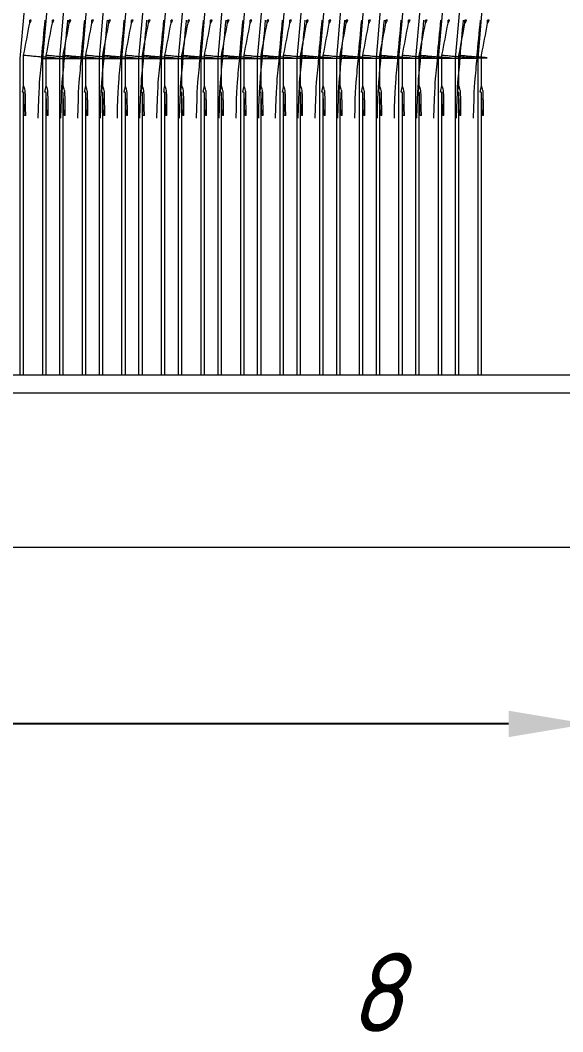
# Model space of a CAD drawing. Header units: millimetres. Extents: x 18217 to 37054, y 415 to 7180.
# Drawn here: x 30288.2 to 30528.2, y 4860.2 to 5307.8 of the extents above; entities that cross this region are included whole.
import ezdxf

# ---------------------------------------------------------------- set-up
doc = ezdxf.new("R2010")
doc.units = ezdxf.units.MM
doc.styles.add('GENISO', font='geniso.shx', dxfattribs={"oblique": 15})
doc.dimstyles.new('Scale', dxfattribs={"dimscale": 14, "dimtxt": 2.5, "dimasz": 2.5, "dimexe": 1, "dimexo": 1, "dimgap": 0.8, "dimtad": 1, "dimdec": 0, "dimzin": 0, "dimtxsty": 'GENISO', "dimcen": 2.5, "dimclrd": 1, "dimclre": 1, "dimclrt": 256, "dimadec": 0, "dimazin": 0, "dimtfac": 1, "dimtdec": 0, "dimtmove": 0, "dimatfit": 3, "dimfxl": 1, "dimtzin": 0, "dimlwd": -1, "dimlwe": -1, "dimarcsym": 0})

# ---------------------------------------------------------------- blocks, each defined once
blk = doc.blocks.new('*D198')
at = {"color": 1, "transparency": 16777216}
for p, q in [((29019.22, 5136.68), (29019.22, 4982.41)), ((30539.22, 5136.68), (30539.22, 4982.41)), ((30504.22, 4996.41), (29054.22, 4996.41))]:
    blk.add_line(p, q, dxfattribs=at)
for points in [[(29054.22, 5002.24), (29054.22, 4990.57), (29019.22, 4996.41)], [(30504.22, 5002.24), (30504.22, 4990.57), (30539.22, 4996.41)]]:
    blk.add_solid(points, dxfattribs=at)
at = {"layer": 'Defpoints', "color": 0, "transparency": 16777216}
for p in [(29019.22, 5150.68), (30539.22, 5150.68), (29019.22, 4996.41)]:
    blk.add_point(p, dxfattribs=at)
at = {"transparency": 16777216, "insert": (29754.75, 5025.11), "char_height": 35, "attachment_point": 5, "style": 'GENISO'}
blk.add_mtext('1520', dxfattribs=at)

msp = doc.modelspace()

# ---------------------------------------------------------------- linework, layer by layer
at = {"linetype": 'ByBlock', "lineweight": 9}
for p, q in [((30293.12, 5307.77), (30292.42, 5307.77)), ((30303.12, 5307.77), (30302.42, 5307.77)), ((30310.62, 5307.77), (30309.92, 5307.77)), ((30320.62, 5307.77), (30319.92, 5307.77)), ((30328.12, 5307.77), (30327.42, 5307.77)), ((30338.12, 5307.77), (30337.42, 5307.77)), ((30345.62, 5307.77), (30344.92, 5307.77)), ((30355.62, 5307.77), (30354.92, 5307.77)), ((30363.12, 5307.77), (30362.42, 5307.77)), ((30373.12, 5307.77), (30372.42, 5307.77)), ((30380.62, 5307.77), (30379.92, 5307.77)), ((30390.62, 5307.77), (30389.92, 5307.77)), ((30398.12, 5307.77), (30397.42, 5307.77)), ((30408.12, 5307.77), (30407.42, 5307.77)), ((30415.62, 5307.77), (30414.92, 5307.77)), ((30425.62, 5307.77), (30424.92, 5307.77)), ((30433.12, 5307.77), (30432.42, 5307.77)), ((30443.12, 5307.77), (30442.42, 5307.77)), ((30450.62, 5307.77), (30449.92, 5307.77)), ((30460.62, 5307.77), (30459.92, 5307.77)), ((30468.12, 5307.77), (30467.42, 5307.77)), ((30478.12, 5307.77), (30477.42, 5307.77)), ((30485.62, 5307.77), (30484.92, 5307.77)), ((30495.62, 5307.77), (30494.92, 5307.77)), ((30288.22, 5150.68), (30288.22, 5290.8)), ((30289.72, 5278.76), (30289.72, 5292.36)), ((30298.22, 5150.68), (30298.22, 5290.8)), ((30299.72, 5278.76), (30299.72, 5292.36)), ((30305.72, 5150.68), (30305.72, 5290.8)), ((30307.22, 5278.76), (30307.22, 5292.36)), ((30315.72, 5150.68), (30315.72, 5290.8)), ((30317.22, 5278.76), (30317.22, 5292.36)), ((30323.22, 5150.68), (30323.22, 5290.8)), ((30324.72, 5278.76), (30324.72, 5292.36)), ((30333.22, 5150.68), (30333.22, 5290.8)), ((30334.72, 5278.76), (30334.72, 5292.36)), ((30340.72, 5150.68), (30340.72, 5290.8)), ((30342.22, 5278.76), (30342.22, 5292.36)), ((30350.72, 5150.68), (30350.72, 5290.8)), ((30352.22, 5278.76), (30352.22, 5292.36)), ((30358.22, 5150.68), (30358.22, 5290.8)), ((30359.72, 5278.76), (30359.72, 5292.36)), ((30368.22, 5150.68), (30368.22, 5290.8)), ((30369.72, 5278.76), (30369.72, 5292.36)), ((30375.72, 5150.68), (30375.72, 5290.8)), ((30377.22, 5278.76), (30377.22, 5292.36)), ((30385.72, 5150.68), (30385.72, 5290.8)), ((30387.22, 5278.76), (30387.22, 5292.36)), ((30393.22, 5150.68), (30393.22, 5290.8)), ((30394.72, 5278.76), (30394.72, 5292.36)), ((30403.22, 5150.68), (30403.22, 5290.8)), ((30404.72, 5278.76), (30404.72, 5292.36)), ((30410.72, 5150.68), (30410.72, 5290.8)), ((30412.22, 5278.76), (30412.22, 5292.36)), ((30420.72, 5150.68), (30420.72, 5290.8)), ((30422.22, 5278.76), (30422.22, 5292.36)), ((30428.22, 5150.68), (30428.22, 5290.8)), ((30429.72, 5278.76), (30429.72, 5292.36)), ((30438.22, 5150.68), (30438.22, 5290.8)), ((30439.72, 5278.76), (30439.72, 5292.36)), ((30445.72, 5150.68), (30445.72, 5290.8)), ((30447.22, 5278.76), (30447.22, 5292.36)), ((30455.72, 5150.68), (30455.72, 5290.8)), ((30457.22, 5278.76), (30457.22, 5292.36)), ((30463.22, 5150.68), (30463.22, 5290.8)), ((30464.72, 5278.76), (30464.72, 5292.36)), ((30473.22, 5150.68), (30473.22, 5290.8)), ((30474.72, 5278.76), (30474.72, 5292.36)), ((30480.72, 5150.68), (30480.72, 5290.8)), ((30482.22, 5278.76), (30482.22, 5292.36)), ((30490.72, 5150.68), (30490.72, 5290.8)), ((30492.22, 5278.76), (30492.22, 5292.36)), ((30289.72, 5150.68), (30289.72, 5275.8)), ((30299.72, 5150.68), (30299.72, 5275.8)), ((30307.22, 5150.68), (30307.22, 5275.8)), ((30317.22, 5150.68), (30317.22, 5275.8)), ((30324.72, 5150.68), (30324.72, 5275.8)), ((30334.72, 5150.68), (30334.72, 5275.8)), ((30342.22, 5150.68), (30342.22, 5275.8)), ((30352.22, 5150.68), (30352.22, 5275.8)), ((30359.72, 5150.68), (30359.72, 5275.8)), ((30369.72, 5150.68), (30369.72, 5275.8)), ((30377.22, 5150.68), (30377.22, 5275.8)), ((30387.22, 5150.68), (30387.22, 5275.8)), ((30394.72, 5150.68), (30394.72, 5275.8)), ((30404.72, 5150.68), (30404.72, 5275.8)), ((30412.22, 5150.68), (30412.22, 5275.8)), ((30422.22, 5150.68), (30422.22, 5275.8)), ((30429.72, 5150.68), (30429.72, 5275.8)), ((30439.72, 5150.68), (30439.72, 5275.8)), ((30447.22, 5150.68), (30447.22, 5275.8)), ((30457.22, 5150.68), (30457.22, 5275.8)), ((30464.72, 5150.68), (30464.72, 5275.8)), ((30474.72, 5150.68), (30474.72, 5275.8)), ((30482.22, 5150.68), (30482.22, 5275.8)), ((30492.22, 5150.68), (30492.22, 5275.8)), ((30539.22, 5150.68), (29019.22, 5150.68)), ((30615.22, 5142.68), (28943.22, 5142.68)), ((28943.22, 5074.68), (30615.22, 5074.68))]:
    msp.add_line(p, q, dxfattribs=at)
at = {"linetype": 'ByBlock', "lineweight": 9, "flags": 128}
for points in [[(30290.62, 5265.62), (30290.29, 5265.68), (30290, 5265.74), (30289.75, 5275.8), (30289.54, 5275.84), (30289.37, 5275.87), (30289.25, 5275.9), (30289.18, 5275.91), (30289.16, 5275.92)], [(30300.62, 5265.62), (30300.29, 5265.68), (30300, 5265.74), (30299.75, 5275.8), (30299.54, 5275.84), (30299.37, 5275.87), (30299.25, 5275.9), (30299.18, 5275.91), (30299.16, 5275.92)], [(30308.12, 5265.62), (30307.79, 5265.68), (30307.5, 5265.74), (30307.25, 5275.8), (30307.04, 5275.84), (30306.87, 5275.87), (30306.75, 5275.9), (30306.68, 5275.91), (30306.66, 5275.92)], [(30318.12, 5265.62), (30317.79, 5265.68), (30317.5, 5265.74), (30317.25, 5275.8), (30317.04, 5275.84), (30316.87, 5275.87), (30316.75, 5275.9), (30316.68, 5275.91), (30316.66, 5275.92)], [(30325.62, 5265.62), (30325.29, 5265.68), (30325, 5265.74), (30324.75, 5275.8), (30324.54, 5275.84), (30324.37, 5275.87), (30324.25, 5275.9), (30324.18, 5275.91), (30324.16, 5275.92)], [(30335.62, 5265.62), (30335.29, 5265.68), (30335, 5265.74), (30334.75, 5275.8), (30334.54, 5275.84), (30334.37, 5275.87), (30334.25, 5275.9), (30334.18, 5275.91), (30334.16, 5275.92)], [(30343.12, 5265.62), (30342.79, 5265.68), (30342.5, 5265.74), (30342.25, 5275.8), (30342.04, 5275.84), (30341.87, 5275.87), (30341.75, 5275.9), (30341.68, 5275.91), (30341.66, 5275.92)], [(30353.12, 5265.62), (30352.79, 5265.68), (30352.5, 5265.74), (30352.25, 5275.8), (30352.04, 5275.84), (30351.87, 5275.87), (30351.75, 5275.9), (30351.68, 5275.91), (30351.66, 5275.92)], [(30360.62, 5265.62), (30360.29, 5265.68), (30360, 5265.74), (30359.75, 5275.8), (30359.54, 5275.84), (30359.37, 5275.87), (30359.25, 5275.9), (30359.18, 5275.91), (30359.16, 5275.92)], [(30370.62, 5265.62), (30370.29, 5265.68), (30370, 5265.74), (30369.75, 5275.8), (30369.54, 5275.84), (30369.37, 5275.87), (30369.25, 5275.9), (30369.18, 5275.91), (30369.16, 5275.92)], [(30378.12, 5265.62), (30377.79, 5265.68), (30377.5, 5265.74), (30377.25, 5275.8), (30377.04, 5275.84), (30376.87, 5275.87), (30376.75, 5275.9), (30376.68, 5275.91), (30376.66, 5275.92)], [(30388.12, 5265.62), (30387.79, 5265.68), (30387.5, 5265.74), (30387.25, 5275.8), (30387.04, 5275.84), (30386.87, 5275.87), (30386.75, 5275.9), (30386.68, 5275.91), (30386.66, 5275.92)], [(30395.62, 5265.62), (30395.29, 5265.68), (30395, 5265.74), (30394.75, 5275.8), (30394.54, 5275.84), (30394.37, 5275.87), (30394.25, 5275.9), (30394.18, 5275.91), (30394.16, 5275.92)], [(30405.62, 5265.62), (30405.29, 5265.68), (30405, 5265.74), (30404.75, 5275.8), (30404.54, 5275.84), (30404.37, 5275.87), (30404.25, 5275.9), (30404.18, 5275.91), (30404.16, 5275.92)], [(30413.12, 5265.62), (30412.79, 5265.68), (30412.5, 5265.74), (30412.25, 5275.8), (30412.04, 5275.84), (30411.87, 5275.87), (30411.75, 5275.9), (30411.68, 5275.91), (30411.66, 5275.92)], [(30423.12, 5265.62), (30422.79, 5265.68), (30422.5, 5265.74), (30422.25, 5275.8), (30422.04, 5275.84), (30421.87, 5275.87), (30421.75, 5275.9), (30421.68, 5275.91), (30421.66, 5275.92)], [(30430.62, 5265.62), (30430.29, 5265.68), (30430, 5265.74), (30429.75, 5275.8), (30429.54, 5275.84), (30429.37, 5275.87), (30429.25, 5275.9), (30429.18, 5275.91), (30429.16, 5275.92)], [(30440.62, 5265.62), (30440.29, 5265.68), (30440, 5265.74), (30439.75, 5275.8), (30439.54, 5275.84), (30439.37, 5275.87), (30439.25, 5275.9), (30439.18, 5275.91), (30439.16, 5275.92)], [(30448.12, 5265.62), (30447.79, 5265.68), (30447.5, 5265.74), (30447.25, 5275.8), (30447.04, 5275.84), (30446.87, 5275.87), (30446.75, 5275.9), (30446.68, 5275.91), (30446.66, 5275.92)], [(30458.12, 5265.62), (30457.79, 5265.68), (30457.5, 5265.74), (30457.25, 5275.8), (30457.04, 5275.84), (30456.87, 5275.87), (30456.75, 5275.9), (30456.68, 5275.91), (30456.66, 5275.92)], [(30465.62, 5265.62), (30465.29, 5265.68), (30465, 5265.74), (30464.75, 5275.8), (30464.54, 5275.84), (30464.37, 5275.87), (30464.25, 5275.9), (30464.18, 5275.91), (30464.16, 5275.92)], [(30475.62, 5265.62), (30475.29, 5265.68), (30475, 5265.74), (30474.75, 5275.8), (30474.54, 5275.84), (30474.37, 5275.87), (30474.25, 5275.9), (30474.18, 5275.91), (30474.16, 5275.92)], [(30483.12, 5265.62), (30482.79, 5265.68), (30482.5, 5265.74), (30482.25, 5275.8), (30482.04, 5275.84), (30481.87, 5275.87), (30481.75, 5275.9), (30481.68, 5275.91), (30481.66, 5275.92)], [(30493.12, 5265.62), (30492.79, 5265.68), (30492.5, 5265.74), (30492.25, 5275.8), (30492.04, 5275.84), (30491.87, 5275.87), (30491.75, 5275.9), (30491.68, 5275.91), (30491.66, 5275.92)]]:
    msp.add_lwpolyline(points, dxfattribs=at)
at = {"linetype": 'ByBlock', "lineweight": 9}
for centre, radius, start, end in [((22276.89, 5984.01), 8023.83, 355.043868, 4.956132), ((22294.39, 5984.01), 8023.83, 355.043868, 4.956132), ((22304.39, 5984.01), 8023.83, 355.043868, 4.956132), ((22311.89, 5984.01), 8023.83, 355.043868, 4.956132), ((22321.89, 5984.01), 8023.83, 355.043868, 4.956132), ((22329.39, 5984.01), 8023.83, 355.043868, 4.956132), ((22339.39, 5984.01), 8023.83, 355.043868, 4.956132), ((22346.89, 5984.01), 8023.83, 355.043868, 4.956132), ((22356.89, 5984.01), 8023.83, 355.043868, 4.956132), ((22364.39, 5984.01), 8023.83, 355.043868, 4.956132), ((22374.39, 5984.01), 8023.83, 355.043868, 4.956132), ((22381.89, 5984.01), 8023.83, 355.043868, 4.956132), ((22391.89, 5984.01), 8023.83, 355.043868, 4.956132), ((22399.39, 5984.01), 8023.83, 355.043868, 4.956132), ((22409.39, 5984.01), 8023.83, 355.043868, 4.956132), ((22416.89, 5984.01), 8023.83, 355.043868, 4.956132), ((22426.89, 5984.01), 8023.83, 355.043868, 4.956132), ((22434.39, 5984.01), 8023.83, 355.043868, 4.956132), ((22444.39, 5984.01), 8023.83, 355.043868, 4.956132), ((22451.89, 5984.01), 8023.83, 355.043868, 4.956132), ((22461.89, 5984.01), 8023.83, 355.043868, 4.956132), ((22469.39, 5984.01), 8023.83, 355.043868, 4.956132), ((22479.39, 5984.01), 8023.83, 355.043868, 4.956132), ((22486.89, 5984.01), 8023.83, 355.043868, 4.956132), ((22496.89, 5984.01), 8023.83, 355.043868, 4.956132), ((28720.31, 5600.68), 1599.41, 348.88525, 349.39755), ((30135.31, 5307.77), 157.11, 359.5025, 0), ((28730.31, 5600.68), 1599.41, 348.88525, 349.39755), ((30145.31, 5307.77), 157.11, 359.5025, 0), ((28737.81, 5600.68), 1599.41, 348.88525, 349.39755), ((30152.81, 5307.77), 157.11, 359.5025, 0), ((28747.81, 5600.68), 1599.41, 348.88525, 349.39755), ((30162.81, 5307.77), 157.11, 359.5025, 0), ((28755.31, 5600.68), 1599.41, 348.88525, 349.39755), ((30170.31, 5307.77), 157.11, 359.5025, 0), ((28765.31, 5600.68), 1599.41, 348.88525, 349.39755), ((30180.31, 5307.77), 157.11, 359.5025, 0), ((28772.81, 5600.68), 1599.41, 348.88525, 349.39755), ((30187.81, 5307.77), 157.11, 359.5025, 0), ((28782.81, 5600.68), 1599.41, 348.88525, 349.39755), ((30197.81, 5307.77), 157.11, 359.5025, 0), ((28790.31, 5600.68), 1599.41, 348.88525, 349.39755), ((30205.31, 5307.77), 157.11, 359.5025, 0), ((28800.31, 5600.68), 1599.41, 348.88525, 349.39755), ((30215.31, 5307.77), 157.11, 359.5025, 0), ((28807.81, 5600.68), 1599.41, 348.88525, 349.39755), ((30222.81, 5307.77), 157.11, 359.5025, 0), ((28817.81, 5600.68), 1599.41, 348.88525, 349.39755), ((30232.81, 5307.77), 157.11, 359.5025, 0), ((28825.31, 5600.68), 1599.41, 348.88525, 349.39755), ((30240.31, 5307.77), 157.11, 359.5025, 0), ((28835.31, 5600.68), 1599.41, 348.88525, 349.39755), ((30250.31, 5307.77), 157.11, 359.5025, 0), ((28842.81, 5600.68), 1599.41, 348.88525, 349.39755), ((30257.81, 5307.77), 157.11, 359.5025, 0), ((28852.81, 5600.68), 1599.41, 348.88525, 349.39755), ((30267.81, 5307.77), 157.11, 359.5025, 0), ((28860.31, 5600.68), 1599.41, 348.88525, 349.39755), ((30275.31, 5307.77), 157.11, 359.5025, 0), ((28870.31, 5600.68), 1599.41, 348.88525, 349.39755), ((30285.31, 5307.77), 157.11, 359.5025, 0), ((28877.81, 5600.68), 1599.41, 348.88525, 349.39755), ((30292.81, 5307.77), 157.11, 359.5025, 0), ((28887.81, 5600.68), 1599.41, 348.88525, 349.39755), ((30302.81, 5307.77), 157.11, 359.5025, 0), ((28895.31, 5600.68), 1599.41, 348.88525, 349.39755), ((30310.31, 5307.77), 157.11, 359.5025, 0), ((28905.31, 5600.68), 1599.41, 348.88525, 349.39755), ((30320.31, 5307.77), 157.11, 359.5025, 0), ((28912.81, 5600.68), 1599.41, 348.88525, 349.39755), ((30327.81, 5307.77), 157.11, 359.5025, 0), ((28922.81, 5600.68), 1599.41, 348.88525, 349.39755), ((30337.81, 5307.77), 157.11, 359.5025, 0), ((30135.31, 5307.77), 157.11, 348.3045, 349.3624), ((30145.31, 5307.77), 157.11, 348.3045, 349.3624), ((30152.81, 5307.77), 157.11, 348.3045, 349.3624), ((30162.81, 5307.77), 157.11, 348.3045, 349.3624), ((30170.31, 5307.77), 157.11, 348.3045, 349.3624), ((30180.31, 5307.77), 157.11, 348.3045, 349.3624), ((30187.81, 5307.77), 157.11, 348.3045, 349.3624), ((30197.81, 5307.77), 157.11, 348.3045, 349.3624), ((30205.31, 5307.77), 157.11, 348.3045, 349.3624), ((30215.31, 5307.77), 157.11, 348.3045, 349.3624), ((30222.81, 5307.77), 157.11, 348.3045, 349.3624), ((30232.81, 5307.77), 157.11, 348.3045, 349.3624), ((30240.31, 5307.77), 157.11, 348.3045, 349.3624), ((30250.31, 5307.77), 157.11, 348.3045, 349.3624), ((30257.81, 5307.77), 157.11, 348.3045, 349.3624), ((30267.81, 5307.77), 157.11, 348.3045, 349.3624), ((30275.31, 5307.77), 157.11, 348.3045, 349.3624), ((30285.31, 5307.77), 157.11, 348.3045, 349.3624), ((30292.81, 5307.77), 157.11, 348.3045, 349.3624), ((30302.81, 5307.77), 157.11, 348.3045, 349.3624), ((30310.31, 5307.77), 157.11, 348.3045, 349.3624), ((30320.31, 5307.77), 157.11, 348.3045, 349.3624), ((30327.81, 5307.77), 157.11, 348.3045, 349.3624), ((30337.81, 5307.77), 157.11, 348.3045, 349.3624)]:
    msp.add_arc(centre, radius, start, end, dxfattribs=at)
for points, knots in [([(30292.41, 5306.4), (30292.43, 5306.43), (30292.46, 5306.49), (30292.72, 5306.95), (30292.97, 5307.46), (30293.12, 5307.77)], [0, 0, 0, 0, 0.2855571, 0.5698535, 1, 1, 1, 1]), ([(30297.72, 5291.58), (30297.72, 5291.59), (30298.24, 5296.99), (30298.75, 5302.38), (30299.25, 5307.77)], [0, 0, 0, 0, 0.002508, 1, 1, 1, 1]), ([(30302.41, 5306.4), (30302.43, 5306.43), (30302.46, 5306.49), (30302.72, 5306.95), (30302.97, 5307.46), (30303.12, 5307.77)], [0, 0, 0, 0, 0.285552, 0.569856, 1, 1, 1, 1]), ([(30307.72, 5291.58), (30307.72, 5291.59), (30308.24, 5296.99), (30308.75, 5302.38), (30309.25, 5307.77)], [0, 0, 0, 0, 0.002508, 1, 1, 1, 1]), ([(30309.91, 5306.4), (30309.93, 5306.43), (30309.96, 5306.49), (30310.22, 5306.95), (30310.47, 5307.46), (30310.62, 5307.77)], [0, 0, 0, 0, 0.285552, 0.569856, 1, 1, 1, 1]), ([(30315.22, 5291.58), (30315.22, 5291.59), (30315.74, 5296.99), (30316.25, 5302.38), (30316.75, 5307.77)], [0, 0, 0, 0, 0.002508, 1, 1, 1, 1]), ([(30319.91, 5306.4), (30319.93, 5306.43), (30319.96, 5306.49), (30320.22, 5306.95), (30320.47, 5307.46), (30320.62, 5307.77)], [0, 0, 0, 0, 0.285558, 0.569864, 1, 1, 1, 1]), ([(30325.22, 5291.58), (30325.22, 5291.59), (30325.76, 5296.99), (30326.26, 5302.38), (30326.75, 5307.77)], [0, 0, 0, 0, 0.002509, 1, 1, 1, 1]), ([(30327.41, 5306.4), (30327.43, 5306.43), (30327.46, 5306.49), (30327.72, 5306.95), (30327.97, 5307.46), (30328.12, 5307.77)], [0, 0, 0, 0, 0.285558, 0.569864, 1, 1, 1, 1]), ([(30332.72, 5291.58), (30332.72, 5291.59), (30333.26, 5296.99), (30333.76, 5302.38), (30334.25, 5307.77)], [0, 0, 0, 0, 0.002509, 1, 1, 1, 1]), ([(30337.41, 5306.4), (30337.43, 5306.43), (30337.46, 5306.49), (30337.72, 5306.95), (30337.97, 5307.46), (30338.12, 5307.77)], [0, 0, 0, 0, 0.2855571, 0.5698535, 1, 1, 1, 1]), ([(30342.72, 5291.58), (30342.72, 5291.59), (30343.24, 5296.99), (30343.75, 5302.38), (30344.25, 5307.77)], [0, 0, 0, 0, 0.002508, 1, 1, 1, 1]), ([(30344.91, 5306.4), (30344.93, 5306.43), (30344.96, 5306.49), (30345.22, 5306.95), (30345.47, 5307.46), (30345.62, 5307.77)], [0, 0, 0, 0, 0.2855571, 0.5698535, 1, 1, 1, 1]), ([(30350.22, 5291.58), (30350.22, 5291.59), (30350.74, 5296.99), (30351.25, 5302.38), (30351.75, 5307.77)], [0, 0, 0, 0, 0.002508, 1, 1, 1, 1]), ([(30354.91, 5306.4), (30354.93, 5306.43), (30354.96, 5306.49), (30355.22, 5306.95), (30355.47, 5307.46), (30355.62, 5307.77)], [0, 0, 0, 0, 0.2855547, 0.5698571, 1, 1, 1, 1]), ([(30360.22, 5291.58), (30360.22, 5291.59), (30360.74, 5296.99), (30361.25, 5302.38), (30361.75, 5307.77)], [0, 0, 0, 0, 0.002508, 1, 1, 1, 1]), ([(30362.41, 5306.4), (30362.43, 5306.43), (30362.46, 5306.49), (30362.72, 5306.95), (30362.97, 5307.46), (30363.12, 5307.77)], [0, 0, 0, 0, 0.2855547, 0.5698571, 1, 1, 1, 1]), ([(30367.72, 5291.58), (30367.72, 5291.59), (30368.24, 5296.99), (30368.75, 5302.38), (30369.25, 5307.77)], [0, 0, 0, 0, 0.002508, 1, 1, 1, 1]), ([(30372.41, 5306.4), (30372.43, 5306.43), (30372.46, 5306.49), (30372.72, 5306.95), (30372.97, 5307.46), (30373.12, 5307.77)], [0, 0, 0, 0, 0.285558, 0.569864, 1, 1, 1, 1]), ([(30377.72, 5291.58), (30377.72, 5291.59), (30378.24, 5296.99), (30378.75, 5302.38), (30379.25, 5307.77)], [0, 0, 0, 0, 0.0025082, 1, 1, 1, 1]), ([(30379.91, 5306.4), (30379.93, 5306.43), (30379.96, 5306.49), (30380.22, 5306.95), (30380.47, 5307.46), (30380.62, 5307.77)], [0, 0, 0, 0, 0.285558, 0.569864, 1, 1, 1, 1]), ([(30385.22, 5291.58), (30385.22, 5291.59), (30385.74, 5296.99), (30386.25, 5302.38), (30386.75, 5307.77)], [0, 0, 0, 0, 0.0025082, 1, 1, 1, 1]), ([(30389.91, 5306.4), (30389.93, 5306.43), (30389.96, 5306.49), (30390.22, 5306.95), (30390.47, 5307.46), (30390.62, 5307.77)], [0, 0, 0, 0, 0.285552, 0.569856, 1, 1, 1, 1]), ([(30395.22, 5291.58), (30395.22, 5291.59), (30395.74, 5296.99), (30396.25, 5302.38), (30396.75, 5307.77)], [0, 0, 0, 0, 0.002508, 1, 1, 1, 1]), ([(30397.41, 5306.4), (30397.43, 5306.43), (30397.46, 5306.49), (30397.72, 5306.95), (30397.97, 5307.46), (30398.12, 5307.77)], [0, 0, 0, 0, 0.285552, 0.569856, 1, 1, 1, 1]), ([(30402.72, 5291.58), (30402.72, 5291.59), (30403.24, 5296.99), (30403.75, 5302.38), (30404.25, 5307.77)], [0, 0, 0, 0, 0.002508, 1, 1, 1, 1]), ([(30407.41, 5306.4), (30407.43, 5306.43), (30407.46, 5306.49), (30407.72, 5306.95), (30407.97, 5307.46), (30408.12, 5307.77)], [0, 0, 0, 0, 0.285558, 0.569864, 1, 1, 1, 1]), ([(30412.72, 5291.58), (30412.72, 5291.59), (30413.24, 5296.99), (30413.75, 5302.38), (30414.25, 5307.77)], [0, 0, 0, 0, 0.002508, 1, 1, 1, 1]), ([(30414.91, 5306.4), (30414.93, 5306.43), (30414.96, 5306.49), (30415.22, 5306.95), (30415.47, 5307.46), (30415.62, 5307.77)], [0, 0, 0, 0, 0.285558, 0.569864, 1, 1, 1, 1]), ([(30420.22, 5291.58), (30420.22, 5291.59), (30420.74, 5296.99), (30421.25, 5302.38), (30421.75, 5307.77)], [0, 0, 0, 0, 0.002508, 1, 1, 1, 1]), ([(30424.91, 5306.4), (30424.93, 5306.43), (30424.96, 5306.49), (30425.22, 5306.95), (30425.47, 5307.46), (30425.62, 5307.77)], [0, 0, 0, 0, 0.2855571, 0.5698535, 1, 1, 1, 1]), ([(30430.22, 5291.58), (30430.22, 5291.59), (30430.74, 5296.99), (30431.25, 5302.38), (30431.75, 5307.77)], [0, 0, 0, 0, 0.0025082, 1, 1, 1, 1]), ([(30432.41, 5306.4), (30432.43, 5306.43), (30432.46, 5306.49), (30432.72, 5306.95), (30432.97, 5307.46), (30433.12, 5307.77)], [0, 0, 0, 0, 0.2855571, 0.5698535, 1, 1, 1, 1]), ([(30437.72, 5291.58), (30437.72, 5291.59), (30438.24, 5296.99), (30438.75, 5302.38), (30439.25, 5307.77)], [0, 0, 0, 0, 0.0025082, 1, 1, 1, 1]), ([(30442.41, 5306.4), (30442.43, 5306.43), (30442.46, 5306.49), (30442.72, 5306.95), (30442.97, 5307.46), (30443.12, 5307.77)], [0, 0, 0, 0, 0.285552, 0.569856, 1, 1, 1, 1]), ([(30447.72, 5291.58), (30447.72, 5291.59), (30448.24, 5296.99), (30448.75, 5302.38), (30449.25, 5307.77)], [0, 0, 0, 0, 0.002508, 1, 1, 1, 1]), ([(30449.91, 5306.4), (30449.93, 5306.43), (30449.96, 5306.49), (30450.22, 5306.95), (30450.47, 5307.46), (30450.62, 5307.77)], [0, 0, 0, 0, 0.285552, 0.569856, 1, 1, 1, 1]), ([(30455.22, 5291.58), (30455.22, 5291.59), (30455.74, 5296.99), (30456.25, 5302.38), (30456.75, 5307.77)], [0, 0, 0, 0, 0.002508, 1, 1, 1, 1]), ([(30459.91, 5306.4), (30459.93, 5306.43), (30459.96, 5306.49), (30460.22, 5306.95), (30460.47, 5307.46), (30460.62, 5307.77)], [0, 0, 0, 0, 0.285558, 0.569864, 1, 1, 1, 1]), ([(30465.22, 5291.58), (30465.22, 5291.59), (30465.74, 5296.99), (30466.25, 5302.38), (30466.75, 5307.77)], [0, 0, 0, 0, 0.002508, 1, 1, 1, 1]), ([(30467.41, 5306.4), (30467.43, 5306.43), (30467.46, 5306.49), (30467.72, 5306.95), (30467.97, 5307.46), (30468.12, 5307.77)], [0, 0, 0, 0, 0.285558, 0.569864, 1, 1, 1, 1]), ([(30472.72, 5291.58), (30472.72, 5291.59), (30473.24, 5296.99), (30473.75, 5302.38), (30474.25, 5307.77)], [0, 0, 0, 0, 0.002508, 1, 1, 1, 1]), ([(30477.41, 5306.4), (30477.43, 5306.43), (30477.46, 5306.49), (30477.72, 5306.95), (30477.97, 5307.46), (30478.12, 5307.77)], [0, 0, 0, 0, 0.2855571, 0.5698535, 1, 1, 1, 1]), ([(30482.72, 5291.58), (30482.72, 5291.59), (30483.24, 5296.99), (30483.75, 5302.38), (30484.25, 5307.77)], [0, 0, 0, 0, 0.002508, 1, 1, 1, 1]), ([(30484.91, 5306.4), (30484.93, 5306.43), (30484.96, 5306.49), (30485.22, 5306.95), (30485.47, 5307.46), (30485.62, 5307.77)], [0, 0, 0, 0, 0.2855571, 0.5698535, 1, 1, 1, 1]), ([(30490.22, 5291.58), (30490.22, 5291.59), (30490.74, 5296.99), (30491.25, 5302.38), (30491.75, 5307.77)], [0, 0, 0, 0, 0.002508, 1, 1, 1, 1]), ([(30494.91, 5306.4), (30494.93, 5306.43), (30494.96, 5306.49), (30495.22, 5306.95), (30495.47, 5307.46), (30495.62, 5307.77)], [0, 0, 0, 0, 0.285552, 0.569856, 1, 1, 1, 1]), ([(30289.72, 5292.36), (30289.81, 5292.35), (30289.98, 5292.33), (30291.35, 5292.2), (30293.37, 5292), (30295.61, 5291.78), (30297.11, 5291.64), (30297.71, 5291.58), (30297.72, 5291.58)], [0, 0, 0, 0, 0.213413, 0.4268406, 0.6407096, 0.8564479, 0.996753, 1, 1, 1, 1]), ([(30297.72, 5291.58), (30297.72, 5291.57), (30297.71, 5291.44), (30297.65, 5290.86), (30297.42, 5288.48), (30296.87, 5282.91), (30296.35, 5277.8), (30296.02, 5264.5)], [0, 0, 0, 0, 0.002377, 0.022293, 0.101958, 0.420622, 1, 1, 1, 1]), ([(30305.72, 5290.8), (30305.63, 5290.81), (30305.46, 5290.83), (30304.09, 5290.96), (30302.07, 5291.16), (30299.83, 5291.37), (30298.33, 5291.52), (30297.73, 5291.58), (30297.72, 5291.58)], [0, 0, 0, 0, 0.213423, 0.426849, 0.640723, 0.856458, 0.996743, 1, 1, 1, 1]), ([(30298.22, 5290.8), (30298.13, 5290.81), (30297.96, 5290.83), (30496.59, 5290.96), (30494.57, 5291.16), (30492.33, 5291.37), (30490.83, 5291.52), (30490.23, 5291.58), (30490.22, 5291.58)], [0, 0, 0, 0, 0.213423, 0.426849, 0.640723, 0.856458, 0.996743, 1, 1, 1, 1]), ([(30299.72, 5292.36), (30299.81, 5292.35), (30299.98, 5292.33), (30301.35, 5292.2), (30303.37, 5292), (30305.61, 5291.78), (30307.11, 5291.64), (30307.71, 5291.58), (30307.72, 5291.58)], [0, 0, 0, 0, 0.213412, 0.426835, 0.64071, 0.856439, 0.996744, 1, 1, 1, 1]), ([(30307.72, 5291.58), (30307.72, 5291.57), (30307.71, 5291.44), (30307.65, 5290.86), (30307.42, 5288.48), (30306.87, 5282.91), (30306.35, 5277.8), (30306.02, 5264.5)], [0, 0, 0, 0, 0.002377, 0.022293, 0.101958, 0.420623, 1, 1, 1, 1]), ([(30307.22, 5292.36), (30307.31, 5292.35), (30307.48, 5292.33), (30308.85, 5292.2), (30310.87, 5292), (30313.11, 5291.78), (30314.61, 5291.64), (30315.21, 5291.58), (30315.22, 5291.58)], [0, 0, 0, 0, 0.213412, 0.426835, 0.64071, 0.856439, 0.996744, 1, 1, 1, 1]), ([(30315.72, 5290.8), (30315.63, 5290.81), (30315.46, 5290.83), (30314.09, 5290.96), (30312.07, 5291.16), (30309.83, 5291.37), (30308.33, 5291.52), (30307.73, 5291.58), (30307.72, 5291.58)], [0, 0, 0, 0, 0.213426, 0.426854, 0.640729, 0.856458, 0.996753, 1, 1, 1, 1]), ([(30315.22, 5291.58), (30315.22, 5291.57), (30315.21, 5291.44), (30315.15, 5290.86), (30314.92, 5288.48), (30314.37, 5282.91), (30313.85, 5277.8), (30313.52, 5264.5)], [0, 0, 0, 0, 0.002377, 0.022293, 0.101958, 0.420623, 1, 1, 1, 1]), ([(30323.22, 5290.8), (30323.13, 5290.81), (30322.96, 5290.83), (30321.59, 5290.96), (30319.57, 5291.16), (30317.33, 5291.37), (30315.83, 5291.52), (30315.23, 5291.58), (30315.22, 5291.58)], [0, 0, 0, 0, 0.213426, 0.426854, 0.640729, 0.856458, 0.996753, 1, 1, 1, 1]), ([(30317.22, 5292.36), (30317.31, 5292.35), (30317.48, 5292.33), (30318.85, 5292.2), (30320.87, 5292), (30323.11, 5291.78), (30324.61, 5291.64), (30325.21, 5291.58), (30325.22, 5291.58)], [0, 0, 0, 0, 0.213414, 0.426838, 0.640708, 0.856447, 0.996753, 1, 1, 1, 1]), ([(30325.22, 5291.58), (30325.22, 5291.57), (30325.21, 5291.44), (30325.15, 5290.86), (30324.92, 5288.48), (30324.37, 5282.91), (30323.85, 5277.8), (30323.52, 5264.5)], [0, 0, 0, 0, 0.002377, 0.022293, 0.101958, 0.420622, 1, 1, 1, 1]), ([(30324.72, 5292.36), (30324.81, 5292.35), (30324.98, 5292.33), (30326.35, 5292.2), (30328.37, 5292), (30330.61, 5291.78), (30332.11, 5291.64), (30332.71, 5291.58), (30332.72, 5291.58)], [0, 0, 0, 0, 0.213414, 0.426838, 0.640708, 0.856447, 0.996753, 1, 1, 1, 1]), ([(30333.22, 5290.8), (30333.13, 5290.81), (30332.96, 5290.83), (30331.59, 5290.96), (30329.57, 5291.16), (30327.33, 5291.37), (30325.83, 5291.52), (30325.23, 5291.58), (30325.22, 5291.58)], [0, 0, 0, 0, 0.213423, 0.426849, 0.640722, 0.856449, 0.996743, 1, 1, 1, 1]), ([(30332.72, 5291.58), (30332.72, 5291.57), (30332.71, 5291.44), (30332.65, 5290.86), (30332.42, 5288.48), (30331.87, 5282.91), (30331.35, 5277.8), (30331.02, 5264.5)], [0, 0, 0, 0, 0.002377, 0.022293, 0.101958, 0.420622, 1, 1, 1, 1]), ([(30340.72, 5290.8), (30340.63, 5290.81), (30340.46, 5290.83), (30339.09, 5290.96), (30337.07, 5291.16), (30334.83, 5291.37), (30333.33, 5291.52), (30332.73, 5291.58), (30332.72, 5291.58)], [0, 0, 0, 0, 0.213423, 0.426849, 0.640723, 0.856458, 0.996743, 1, 1, 1, 1]), ([(30334.72, 5292.36), (30334.81, 5292.35), (30334.98, 5292.33), (30336.35, 5292.2), (30338.37, 5292), (30340.61, 5291.78), (30342.11, 5291.64), (30342.71, 5291.58), (30342.72, 5291.58)], [0, 0, 0, 0, 0.213413, 0.4268406, 0.6407096, 0.8564479, 0.996753, 1, 1, 1, 1]), ([(30342.72, 5291.58), (30342.72, 5291.57), (30342.71, 5291.44), (30342.65, 5290.86), (30342.42, 5288.48), (30341.87, 5282.91), (30341.35, 5277.8), (30341.02, 5264.5)], [0, 0, 0, 0, 0.002377, 0.022293, 0.101958, 0.420622, 1, 1, 1, 1]), ([(30342.22, 5292.36), (30342.31, 5292.35), (30342.48, 5292.33), (30343.85, 5292.2), (30345.87, 5292), (30348.11, 5291.78), (30349.61, 5291.64), (30350.21, 5291.58), (30350.22, 5291.58)], [0, 0, 0, 0, 0.213413, 0.426841, 0.64071, 0.856448, 0.996744, 1, 1, 1, 1]), ([(30350.72, 5290.8), (30350.63, 5290.81), (30350.46, 5290.83), (30349.09, 5290.96), (30347.07, 5291.16), (30344.83, 5291.37), (30343.33, 5291.52), (30342.73, 5291.58), (30342.72, 5291.58)], [0, 0, 0, 0, 0.213423, 0.426849, 0.640723, 0.856458, 0.996743, 1, 1, 1, 1]), ([(30350.22, 5291.58), (30350.22, 5291.57), (30350.21, 5291.44), (30350.15, 5290.86), (30349.92, 5288.48), (30349.37, 5282.91), (30348.85, 5277.8), (30348.52, 5264.5)], [0, 0, 0, 0, 0.002377, 0.022293, 0.101958, 0.420623, 1, 1, 1, 1]), ([(30358.22, 5290.8), (30358.13, 5290.81), (30357.96, 5290.83), (30356.59, 5290.96), (30354.57, 5291.16), (30352.33, 5291.37), (30350.83, 5291.52), (30350.23, 5291.58), (30350.22, 5291.58)], [0, 0, 0, 0, 0.213423, 0.426849, 0.640723, 0.856458, 0.996743, 1, 1, 1, 1]), ([(30352.22, 5292.36), (30352.31, 5292.35), (30352.48, 5292.33), (30353.85, 5292.2), (30355.87, 5292), (30358.11, 5291.78), (30359.61, 5291.64), (30360.21, 5291.58), (30360.22, 5291.58)], [0, 0, 0, 0, 0.213412, 0.426835, 0.64071, 0.856439, 0.996744, 1, 1, 1, 1]), ([(30360.22, 5291.58), (30360.22, 5291.57), (30360.21, 5291.44), (30360.15, 5290.86), (30359.92, 5288.48), (30359.37, 5282.91), (30358.85, 5277.8), (30358.52, 5264.5)], [0, 0, 0, 0, 0.002377, 0.022293, 0.101959, 0.420623, 1, 1, 1, 1]), ([(30359.72, 5292.36), (30359.81, 5292.35), (30359.98, 5292.33), (30361.35, 5292.2), (30363.37, 5292), (30365.61, 5291.78), (30367.11, 5291.64), (30367.71, 5291.58), (30367.72, 5291.58)], [0, 0, 0, 0, 0.213412, 0.426835, 0.64071, 0.856439, 0.996744, 1, 1, 1, 1]), ([(30368.22, 5290.8), (30368.13, 5290.81), (30367.96, 5290.83), (30366.59, 5290.96), (30364.57, 5291.16), (30362.33, 5291.37), (30360.83, 5291.52), (30360.23, 5291.58), (30360.22, 5291.58)], [0, 0, 0, 0, 0.213426, 0.426854, 0.640729, 0.856458, 0.996753, 1, 1, 1, 1]), ([(30367.72, 5291.58), (30367.72, 5291.57), (30367.71, 5291.44), (30367.65, 5290.86), (30367.42, 5288.48), (30366.87, 5282.91), (30366.35, 5277.8), (30366.02, 5264.5)], [0, 0, 0, 0, 0.002377, 0.022293, 0.101959, 0.420623, 1, 1, 1, 1]), ([(30375.72, 5290.8), (30375.63, 5290.81), (30375.46, 5290.83), (30374.09, 5290.96), (30372.07, 5291.16), (30369.83, 5291.37), (30368.33, 5291.52), (30367.73, 5291.58), (30367.72, 5291.58)], [0, 0, 0, 0, 0.213426, 0.426854, 0.640729, 0.856458, 0.996753, 1, 1, 1, 1]), ([(30369.72, 5292.36), (30369.81, 5292.35), (30369.98, 5292.33), (30371.35, 5292.2), (30373.37, 5292), (30375.61, 5291.78), (30377.11, 5291.64), (30377.71, 5291.58), (30377.72, 5291.58)], [0, 0, 0, 0, 0.213414, 0.426838, 0.640708, 0.856447, 0.996753, 1, 1, 1, 1]), ([(30377.72, 5291.58), (30377.72, 5291.57), (30377.71, 5291.44), (30377.65, 5290.86), (30377.42, 5288.48), (30376.87, 5282.91), (30376.35, 5277.8), (30376.02, 5264.5)], [0, 0, 0, 0, 0.002377, 0.022293, 0.101958, 0.420622, 1, 1, 1, 1]), ([(30377.22, 5292.36), (30377.31, 5292.35), (30377.48, 5292.33), (30378.85, 5292.2), (30380.87, 5292), (30383.11, 5291.78), (30384.61, 5291.64), (30385.21, 5291.58), (30385.22, 5291.58)], [0, 0, 0, 0, 0.213414, 0.426838, 0.640708, 0.856447, 0.996753, 1, 1, 1, 1]), ([(30385.72, 5290.8), (30385.63, 5290.81), (30385.46, 5290.83), (30384.09, 5290.96), (30382.07, 5291.16), (30379.83, 5291.37), (30378.33, 5291.52), (30377.73, 5291.58), (30377.72, 5291.58)], [0, 0, 0, 0, 0.213423, 0.426849, 0.640723, 0.856458, 0.996743, 1, 1, 1, 1]), ([(30385.22, 5291.58), (30385.22, 5291.57), (30385.21, 5291.44), (30385.15, 5290.86), (30384.92, 5288.48), (30384.37, 5282.91), (30383.85, 5277.8), (30383.52, 5264.5)], [0, 0, 0, 0, 0.002377, 0.022293, 0.101958, 0.420622, 1, 1, 1, 1]), ([(30393.22, 5290.8), (30393.13, 5290.81), (30392.96, 5290.83), (30391.59, 5290.96), (30389.57, 5291.16), (30387.33, 5291.37), (30385.83, 5291.52), (30385.23, 5291.58), (30385.22, 5291.58)], [0, 0, 0, 0, 0.213423, 0.426849, 0.640723, 0.856458, 0.996743, 1, 1, 1, 1]), ([(30387.22, 5292.36), (30387.31, 5292.35), (30387.48, 5292.33), (30388.85, 5292.2), (30390.87, 5292), (30393.11, 5291.78), (30394.61, 5291.64), (30395.21, 5291.58), (30395.22, 5291.58)], [0, 0, 0, 0, 0.213413, 0.426841, 0.64071, 0.856448, 0.996744, 1, 1, 1, 1]), ([(30395.22, 5291.58), (30395.22, 5291.57), (30395.21, 5291.44), (30395.15, 5290.86), (30394.92, 5288.48), (30394.37, 5282.91), (30393.85, 5277.8), (30393.52, 5264.5)], [0, 0, 0, 0, 0.002377, 0.022293, 0.101958, 0.420623, 1, 1, 1, 1]), ([(30394.72, 5292.36), (30394.81, 5292.35), (30394.98, 5292.33), (30396.35, 5292.2), (30398.37, 5292), (30400.61, 5291.78), (30402.11, 5291.64), (30402.71, 5291.58), (30402.72, 5291.58)], [0, 0, 0, 0, 0.213412, 0.426835, 0.64071, 0.856448, 0.996744, 1, 1, 1, 1]), ([(30403.22, 5290.8), (30403.13, 5290.81), (30402.96, 5290.83), (30401.59, 5290.96), (30399.57, 5291.16), (30397.33, 5291.37), (30395.83, 5291.52), (30395.23, 5291.58), (30395.22, 5291.58)], [0, 0, 0, 0, 0.213423, 0.426849, 0.640723, 0.856458, 0.996743, 1, 1, 1, 1]), ([(30402.72, 5291.58), (30402.72, 5291.57), (30402.71, 5291.44), (30402.65, 5290.86), (30402.42, 5288.48), (30401.87, 5282.91), (30401.35, 5277.8), (30401.02, 5264.5)], [0, 0, 0, 0, 0.002377, 0.022293, 0.101958, 0.420623, 1, 1, 1, 1]), ([(30410.72, 5290.8), (30410.63, 5290.81), (30410.46, 5290.83), (30409.09, 5290.96), (30407.07, 5291.16), (30404.83, 5291.37), (30403.33, 5291.52), (30402.73, 5291.58), (30402.72, 5291.58)], [0, 0, 0, 0, 0.213423, 0.42685, 0.640731, 0.856458, 0.996743, 1, 1, 1, 1]), ([(30404.72, 5292.36), (30404.81, 5292.35), (30404.98, 5292.33), (30406.35, 5292.2), (30408.37, 5292), (30410.61, 5291.78), (30412.11, 5291.64), (30412.71, 5291.58), (30412.72, 5291.58)], [0, 0, 0, 0, 0.213412, 0.4268339, 0.6407019, 0.8564392, 0.9967436, 1, 1, 1, 1]), ([(30412.72, 5291.58), (30412.72, 5291.57), (30412.71, 5291.44), (30412.65, 5290.86), (30412.42, 5288.48), (30411.87, 5282.91), (30411.35, 5277.8), (30411.02, 5264.5)], [0, 0, 0, 0, 0.002377, 0.022293, 0.101959, 0.420623, 1, 1, 1, 1]), ([(30412.22, 5292.36), (30412.31, 5292.35), (30412.48, 5292.33), (30413.85, 5292.2), (30415.87, 5292), (30418.11, 5291.78), (30419.61, 5291.64), (30420.21, 5291.58), (30420.22, 5291.58)], [0, 0, 0, 0, 0.213412, 0.4268339, 0.6407019, 0.8564392, 0.9967436, 1, 1, 1, 1]), ([(30420.72, 5290.8), (30420.63, 5290.81), (30420.46, 5290.83), (30419.09, 5290.96), (30417.07, 5291.16), (30414.83, 5291.37), (30413.33, 5291.52), (30412.73, 5291.58), (30412.72, 5291.58)], [0, 0, 0, 0, 0.213426, 0.426854, 0.640729, 0.856458, 0.996753, 1, 1, 1, 1]), ([(30420.22, 5291.58), (30420.22, 5291.57), (30420.21, 5291.44), (30420.15, 5290.86), (30419.92, 5288.48), (30419.37, 5282.91), (30418.85, 5277.8), (30418.52, 5264.5)], [0, 0, 0, 0, 0.002377, 0.022293, 0.101959, 0.420623, 1, 1, 1, 1]), ([(30428.22, 5290.8), (30428.13, 5290.81), (30427.96, 5290.83), (30426.59, 5290.96), (30424.57, 5291.16), (30422.33, 5291.37), (30420.83, 5291.52), (30420.23, 5291.58), (30420.22, 5291.58)], [0, 0, 0, 0, 0.213426, 0.426854, 0.640729, 0.856458, 0.996753, 1, 1, 1, 1]), ([(30422.22, 5292.36), (30422.31, 5292.35), (30422.48, 5292.33), (30423.85, 5292.2), (30425.87, 5292), (30428.11, 5291.78), (30429.61, 5291.64), (30430.21, 5291.58), (30430.22, 5291.58)], [0, 0, 0, 0, 0.213415, 0.426839, 0.640709, 0.856448, 0.996753, 1, 1, 1, 1]), ([(30430.22, 5291.58), (30430.22, 5291.57), (30430.21, 5291.44), (30430.15, 5290.86), (30429.92, 5288.48), (30429.37, 5282.91), (30428.85, 5277.8), (30428.52, 5264.5)], [0, 0, 0, 0, 0.002377, 0.022293, 0.101958, 0.420622, 1, 1, 1, 1]), ([(30429.72, 5292.36), (30429.81, 5292.35), (30429.98, 5292.33), (30431.35, 5292.2), (30433.37, 5292), (30435.61, 5291.78), (30437.11, 5291.64), (30437.71, 5291.58), (30437.72, 5291.58)], [0, 0, 0, 0, 0.213415, 0.426839, 0.640709, 0.856448, 0.996753, 1, 1, 1, 1]), ([(30438.22, 5290.8), (30438.13, 5290.81), (30437.96, 5290.83), (30436.59, 5290.96), (30434.57, 5291.16), (30432.33, 5291.37), (30430.83, 5291.52), (30430.23, 5291.58), (30430.22, 5291.58)], [0, 0, 0, 0, 0.213423, 0.426849, 0.640723, 0.856458, 0.996743, 1, 1, 1, 1]), ([(30437.72, 5291.58), (30437.72, 5291.57), (30437.71, 5291.44), (30437.65, 5290.86), (30437.42, 5288.48), (30436.87, 5282.91), (30436.35, 5277.8), (30436.02, 5264.5)], [0, 0, 0, 0, 0.002377, 0.022293, 0.101958, 0.420622, 1, 1, 1, 1]), ([(30445.72, 5290.8), (30445.63, 5290.81), (30445.46, 5290.83), (30444.09, 5290.96), (30442.07, 5291.16), (30439.83, 5291.37), (30438.33, 5291.52), (30437.73, 5291.58), (30437.72, 5291.58)], [0, 0, 0, 0, 0.213423, 0.426849, 0.640723, 0.856458, 0.996743, 1, 1, 1, 1]), ([(30439.72, 5292.36), (30439.81, 5292.35), (30439.98, 5292.33), (30441.35, 5292.2), (30443.37, 5292), (30445.61, 5291.78), (30447.11, 5291.64), (30447.71, 5291.58), (30447.72, 5291.58)], [0, 0, 0, 0, 0.213412, 0.426835, 0.64071, 0.856439, 0.996744, 1, 1, 1, 1]), ([(30447.72, 5291.58), (30447.72, 5291.57), (30447.71, 5291.44), (30447.65, 5290.86), (30447.42, 5288.48), (30446.87, 5282.91), (30446.35, 5277.8), (30446.02, 5264.5)], [0, 0, 0, 0, 0.002377, 0.022293, 0.101958, 0.420623, 1, 1, 1, 1]), ([(30447.22, 5292.36), (30447.31, 5292.35), (30447.48, 5292.33), (30448.85, 5292.2), (30450.87, 5292), (30453.11, 5291.78), (30454.61, 5291.64), (30455.21, 5291.58), (30455.22, 5291.58)], [0, 0, 0, 0, 0.213412, 0.426835, 0.64071, 0.856439, 0.996744, 1, 1, 1, 1]), ([(30455.72, 5290.8), (30455.63, 5290.81), (30455.46, 5290.83), (30454.09, 5290.96), (30452.07, 5291.16), (30449.83, 5291.37), (30448.33, 5291.52), (30447.73, 5291.58), (30447.72, 5291.58)], [0, 0, 0, 0, 0.2134239, 0.4268557, 0.6407298, 0.8564579, 0.9967433, 1, 1, 1, 1]), ([(30455.22, 5291.58), (30455.22, 5291.57), (30455.21, 5291.44), (30455.15, 5290.86), (30454.92, 5288.48), (30454.37, 5282.91), (30453.85, 5277.8), (30453.52, 5264.5)], [0, 0, 0, 0, 0.002377, 0.022293, 0.101958, 0.420623, 1, 1, 1, 1]), ([(30463.22, 5290.8), (30463.13, 5290.81), (30462.96, 5290.83), (30461.59, 5290.96), (30459.57, 5291.16), (30457.33, 5291.37), (30455.83, 5291.52), (30455.23, 5291.58), (30455.22, 5291.58)], [0, 0, 0, 0, 0.213426, 0.426854, 0.640729, 0.856457, 0.996743, 1, 1, 1, 1]), ([(30457.22, 5292.36), (30457.31, 5292.35), (30457.48, 5292.33), (30458.85, 5292.2), (30460.87, 5292), (30463.11, 5291.78), (30464.61, 5291.64), (30465.21, 5291.58), (30465.22, 5291.58)], [0, 0, 0, 0, 0.213412, 0.4268339, 0.6407019, 0.8564392, 0.9967436, 1, 1, 1, 1]), ([(30465.22, 5291.58), (30465.22, 5291.57), (30465.21, 5291.44), (30465.15, 5290.86), (30464.92, 5288.48), (30464.37, 5282.91), (30463.85, 5277.8), (30463.52, 5264.5)], [0, 0, 0, 0, 0.002377, 0.022293, 0.101959, 0.420623, 1, 1, 1, 1]), ([(30464.72, 5292.36), (30464.81, 5292.35), (30464.98, 5292.33), (30466.35, 5292.2), (30468.37, 5292), (30470.61, 5291.78), (30472.11, 5291.64), (30472.71, 5291.58), (30472.72, 5291.58)], [0, 0, 0, 0, 0.213412, 0.4268339, 0.6407019, 0.8564392, 0.9967436, 1, 1, 1, 1]), ([(30473.22, 5290.8), (30473.13, 5290.81), (30472.96, 5290.83), (30471.59, 5290.96), (30469.57, 5291.16), (30467.33, 5291.37), (30465.83, 5291.52), (30465.23, 5291.58), (30465.22, 5291.58)], [0, 0, 0, 0, 0.213425, 0.426853, 0.640728, 0.856457, 0.996753, 1, 1, 1, 1]), ([(30472.72, 5291.58), (30472.72, 5291.57), (30472.71, 5291.44), (30472.65, 5290.86), (30472.42, 5288.48), (30471.87, 5282.91), (30471.35, 5277.8), (30471.02, 5264.5)], [0, 0, 0, 0, 0.002377, 0.022293, 0.101959, 0.420623, 1, 1, 1, 1]), ([(30480.72, 5290.8), (30480.63, 5290.81), (30480.46, 5290.83), (30479.09, 5290.96), (30477.07, 5291.16), (30474.83, 5291.37), (30473.33, 5291.52), (30472.73, 5291.58), (30472.72, 5291.58)], [0, 0, 0, 0, 0.213425, 0.426853, 0.640728, 0.856457, 0.996753, 1, 1, 1, 1]), ([(30474.72, 5292.36), (30474.81, 5292.35), (30474.98, 5292.33), (30476.35, 5292.2), (30478.37, 5292), (30480.61, 5291.78), (30482.11, 5291.64), (30482.71, 5291.58), (30482.72, 5291.58)], [0, 0, 0, 0, 0.213413, 0.4268406, 0.6407096, 0.8564479, 0.996753, 1, 1, 1, 1]), ([(30482.72, 5291.58), (30482.72, 5291.57), (30482.71, 5291.44), (30482.65, 5290.86), (30482.42, 5288.48), (30481.87, 5282.91), (30481.35, 5277.8), (30481.02, 5264.5)], [0, 0, 0, 0, 0.002377, 0.022293, 0.101958, 0.420622, 1, 1, 1, 1]), ([(30482.22, 5292.36), (30482.31, 5292.35), (30482.48, 5292.33), (30483.85, 5292.2), (30485.87, 5292), (30488.11, 5291.78), (30489.61, 5291.64), (30490.21, 5291.58), (30490.22, 5291.58)], [0, 0, 0, 0, 0.213413, 0.4268406, 0.6407096, 0.8564479, 0.996753, 1, 1, 1, 1]), ([(30490.72, 5290.8), (30490.63, 5290.81), (30490.46, 5290.83), (30489.09, 5290.96), (30487.07, 5291.16), (30484.83, 5291.37), (30483.33, 5291.52), (30482.73, 5291.58), (30482.72, 5291.58)], [0, 0, 0, 0, 0.213423, 0.426849, 0.640723, 0.856458, 0.996743, 1, 1, 1, 1]), ([(30490.22, 5291.58), (30490.22, 5291.57), (30490.21, 5291.44), (30490.15, 5290.86), (30489.92, 5288.48), (30489.37, 5282.91), (30488.85, 5277.8), (30488.52, 5264.5)], [0, 0, 0, 0, 0.002377, 0.022293, 0.101958, 0.420622, 1, 1, 1, 1]), ([(30290.62, 5265.62), (30290.53, 5275.99), (30290.35, 5276.76), (30290.05, 5277.79), (30289.81, 5278.5), (30289.73, 5278.75), (30289.72, 5278.76), (30289.72, 5278.76)], [0, 0, 0, 0, 0.245003, 0.503067, 0.763217, 0.944415, 1, 1, 1, 1]), ([(30300.62, 5265.62), (30300.53, 5275.99), (30300.35, 5276.76), (30300.05, 5277.79), (30299.81, 5278.5), (30299.73, 5278.75), (30299.72, 5278.76), (30299.72, 5278.76)], [0, 0, 0, 0, 0.245008, 0.503067, 0.763217, 0.944415, 1, 1, 1, 1]), ([(30308.12, 5265.62), (30308.03, 5275.99), (30307.85, 5276.76), (30307.55, 5277.79), (30307.31, 5278.5), (30307.23, 5278.75), (30307.22, 5278.76), (30307.22, 5278.76)], [0, 0, 0, 0, 0.245008, 0.503067, 0.763217, 0.944415, 1, 1, 1, 1]), ([(30318.12, 5265.62), (30318.03, 5275.99), (30317.85, 5276.76), (30317.55, 5277.79), (30317.31, 5278.5), (30317.23, 5278.75), (30317.22, 5278.76), (30317.22, 5278.76)], [0, 0, 0, 0, 0.245008, 0.503066, 0.763216, 0.944416, 1, 1, 1, 1]), ([(30325.62, 5265.62), (30325.53, 5275.99), (30325.35, 5276.76), (30325.05, 5277.79), (30324.81, 5278.5), (30324.73, 5278.75), (30324.72, 5278.76), (30324.72, 5278.76)], [0, 0, 0, 0, 0.245008, 0.503066, 0.763216, 0.944416, 1, 1, 1, 1]), ([(30335.62, 5265.62), (30335.53, 5275.99), (30335.35, 5276.76), (30335.05, 5277.79), (30334.81, 5278.5), (30334.73, 5278.75), (30334.72, 5278.76), (30334.72, 5278.76)], [0, 0, 0, 0, 0.245003, 0.503067, 0.763217, 0.944415, 1, 1, 1, 1]), ([(30343.12, 5265.62), (30343.03, 5275.99), (30342.85, 5276.76), (30342.55, 5277.79), (30342.31, 5278.5), (30342.23, 5278.75), (30342.22, 5278.76), (30342.22, 5278.76)], [0, 0, 0, 0, 0.245003, 0.503067, 0.763217, 0.944415, 1, 1, 1, 1]), ([(30353.12, 5265.62), (30353.03, 5275.99), (30352.85, 5276.76), (30352.55, 5277.79), (30352.31, 5278.5), (30352.23, 5278.75), (30352.22, 5278.76), (30352.22, 5278.76)], [0, 0, 0, 0, 0.245008, 0.503067, 0.763217, 0.944415, 1, 1, 1, 1]), ([(30360.62, 5265.62), (30360.53, 5275.99), (30360.35, 5276.76), (30360.05, 5277.79), (30359.81, 5278.5), (30359.73, 5278.75), (30359.72, 5278.76), (30359.72, 5278.76)], [0, 0, 0, 0, 0.245008, 0.503067, 0.763217, 0.944415, 1, 1, 1, 1]), ([(30370.62, 5265.62), (30370.53, 5275.99), (30370.35, 5276.76), (30370.05, 5277.79), (30369.81, 5278.5), (30369.73, 5278.75), (30369.72, 5278.76), (30369.72, 5278.76)], [0, 0, 0, 0, 0.245008, 0.503066, 0.763216, 0.944416, 1, 1, 1, 1]), ([(30378.12, 5265.62), (30378.03, 5275.99), (30377.85, 5276.76), (30377.55, 5277.79), (30377.31, 5278.5), (30377.23, 5278.75), (30377.22, 5278.76), (30377.22, 5278.76)], [0, 0, 0, 0, 0.245007, 0.503065, 0.763218, 0.944416, 1, 1, 1, 1]), ([(30388.12, 5265.62), (30388.03, 5275.99), (30387.85, 5276.76), (30387.55, 5277.79), (30387.31, 5278.5), (30387.23, 5278.75), (30387.22, 5278.76), (30387.22, 5278.76)], [0, 0, 0, 0, 0.245003, 0.503067, 0.763217, 0.944415, 1, 1, 1, 1]), ([(30395.62, 5265.62), (30395.53, 5275.99), (30395.35, 5276.76), (30395.05, 5277.79), (30394.81, 5278.5), (30394.73, 5278.75), (30394.72, 5278.76), (30394.72, 5278.76)], [0, 0, 0, 0, 0.245003, 0.503067, 0.763217, 0.944415, 1, 1, 1, 1]), ([(30405.62, 5265.62), (30405.53, 5275.99), (30405.35, 5276.76), (30405.05, 5277.79), (30404.81, 5278.5), (30404.73, 5278.75), (30404.72, 5278.76), (30404.72, 5278.76)], [0, 0, 0, 0, 0.245008, 0.503067, 0.763217, 0.944415, 1, 1, 1, 1]), ([(30413.12, 5265.62), (30413.03, 5275.99), (30412.85, 5276.76), (30412.55, 5277.79), (30412.31, 5278.5), (30412.23, 5278.75), (30412.22, 5278.76), (30412.22, 5278.76)], [0, 0, 0, 0, 0.245008, 0.503067, 0.763217, 0.944415, 1, 1, 1, 1]), ([(30423.12, 5265.62), (30423.03, 5275.99), (30422.85, 5276.76), (30422.55, 5277.79), (30422.31, 5278.5), (30422.23, 5278.75), (30422.22, 5278.76), (30422.22, 5278.76)], [0, 0, 0, 0, 0.2450071, 0.5030644, 0.763218, 0.9444155, 1, 1, 1, 1]), ([(30430.62, 5265.62), (30430.53, 5275.99), (30430.35, 5276.76), (30430.05, 5277.79), (30429.81, 5278.5), (30429.73, 5278.75), (30429.72, 5278.76), (30429.72, 5278.76)], [0, 0, 0, 0, 0.245007, 0.503069, 0.763218, 0.944416, 1, 1, 1, 1]), ([(30440.62, 5265.62), (30440.53, 5275.99), (30440.35, 5276.76), (30440.05, 5277.79), (30439.81, 5278.5), (30439.73, 5278.75), (30439.72, 5278.76), (30439.72, 5278.76)], [0, 0, 0, 0, 0.245003, 0.503067, 0.763217, 0.944415, 1, 1, 1, 1]), ([(30448.12, 5265.62), (30448.03, 5275.99), (30447.85, 5276.76), (30447.55, 5277.79), (30447.31, 5278.5), (30447.23, 5278.75), (30447.22, 5278.76), (30447.22, 5278.76)], [0, 0, 0, 0, 0.245008, 0.503067, 0.763217, 0.944415, 1, 1, 1, 1]), ([(30458.12, 5265.62), (30458.03, 5275.99), (30457.85, 5276.76), (30457.55, 5277.79), (30457.31, 5278.5), (30457.23, 5278.75), (30457.22, 5278.76), (30457.22, 5278.76)], [0, 0, 0, 0, 0.245008, 0.503067, 0.763217, 0.944415, 1, 1, 1, 1]), ([(30465.62, 5265.62), (30465.53, 5275.99), (30465.35, 5276.76), (30465.05, 5277.79), (30464.81, 5278.5), (30464.73, 5278.75), (30464.72, 5278.76), (30464.72, 5278.76)], [0, 0, 0, 0, 0.245008, 0.503067, 0.763217, 0.944415, 1, 1, 1, 1]), ([(30475.62, 5265.62), (30475.53, 5275.99), (30475.35, 5276.76), (30475.05, 5277.79), (30474.81, 5278.5), (30474.73, 5278.75), (30474.72, 5278.76), (30474.72, 5278.76)], [0, 0, 0, 0, 0.245007, 0.503069, 0.763218, 0.944416, 1, 1, 1, 1]), ([(30483.12, 5265.62), (30483.03, 5275.99), (30482.85, 5276.76), (30482.55, 5277.79), (30482.31, 5278.5), (30482.23, 5278.75), (30482.22, 5278.76), (30482.22, 5278.76)], [0, 0, 0, 0, 0.245007, 0.503069, 0.763218, 0.944416, 1, 1, 1, 1]), ([(30493.12, 5265.62), (30493.03, 5275.99), (30492.85, 5276.76), (30492.55, 5277.79), (30492.31, 5278.5), (30492.23, 5278.75), (30492.22, 5278.76), (30492.22, 5278.76)], [0, 0, 0, 0, 0.245008, 0.503067, 0.763217, 0.944415, 1, 1, 1, 1])]:
    msp.add_open_spline(points, degree=3, knots=knots, dxfattribs=at)

# ---------------------------------------------------------------- texts
at = {"insert": (30445.42, 4877.6), "char_height": 35, "attachment_point": 5, "style": 'GENISO'}
msp.add_mtext('8', dxfattribs=at)

# ---------------------------------------------------------------- dimensions: what is measured, and where the dimension line sits
dim = msp.add_linear_dim(base=(29019.22, 4996.41), p1=(30539.22, 5150.68), p2=(29019.22, 5150.68), dimstyle='Scale')
dim.commit()
dim.dimension.update_dxf_attribs({"geometry": '*D198', "text_midpoint": (29754.75, 4996.41), "dimtype": 160})

doc.saveas('drawing.dxf')
